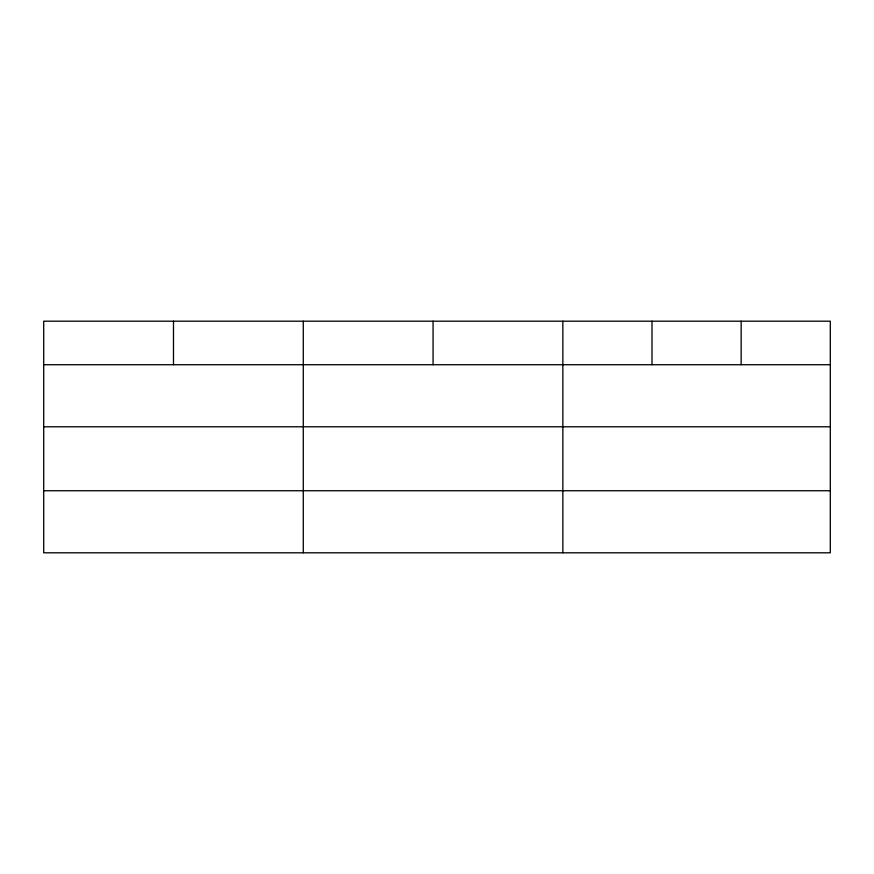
<?xml version="1.0" encoding="UTF-8"?>
<svg xmlns="http://www.w3.org/2000/svg" width="874" height="874" viewBox="0 0 874 874"><rect width="100%" height="100%" fill="white"/><g stroke="black" fill="none" stroke-linecap="round" stroke-linejoin="round"><path stroke-width="1.31" d="M830.3 426.785L830.3 321.195L43.7 321.195L43.7 552.805L830.3 552.805L830.3 426.785L43.7 426.785M43.7 364.72L830.3 364.72M43.7 490.74L830.3 490.74M741.152 321.195L741.152 364.72M652.004 321.195L652.004 364.72M562.856 321.195L562.856 552.805M433.067 321.195L433.067 364.72M303.278 321.195L303.278 552.805M173.489 321.195L173.489 364.72"/></g></svg>
